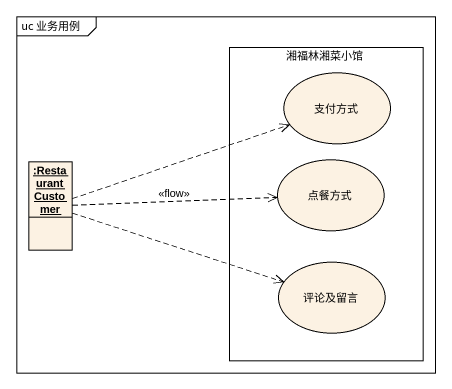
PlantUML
@startuml
mainframe uc 业务用例
allowmixing
hide circle
hide empty members
rectangle 湘福林湘菜小馆 {
  usecase 支付方式
  usecase 点餐方式
  usecase 评论及留言
}
object ":RestaurantCustomer" as RestaurantCustomer
RestaurantCustomer .right.> 支付方式
RestaurantCustomer .right.> 点餐方式 : <<flow>>
RestaurantCustomer .right.> 评论及留言
@enduml
